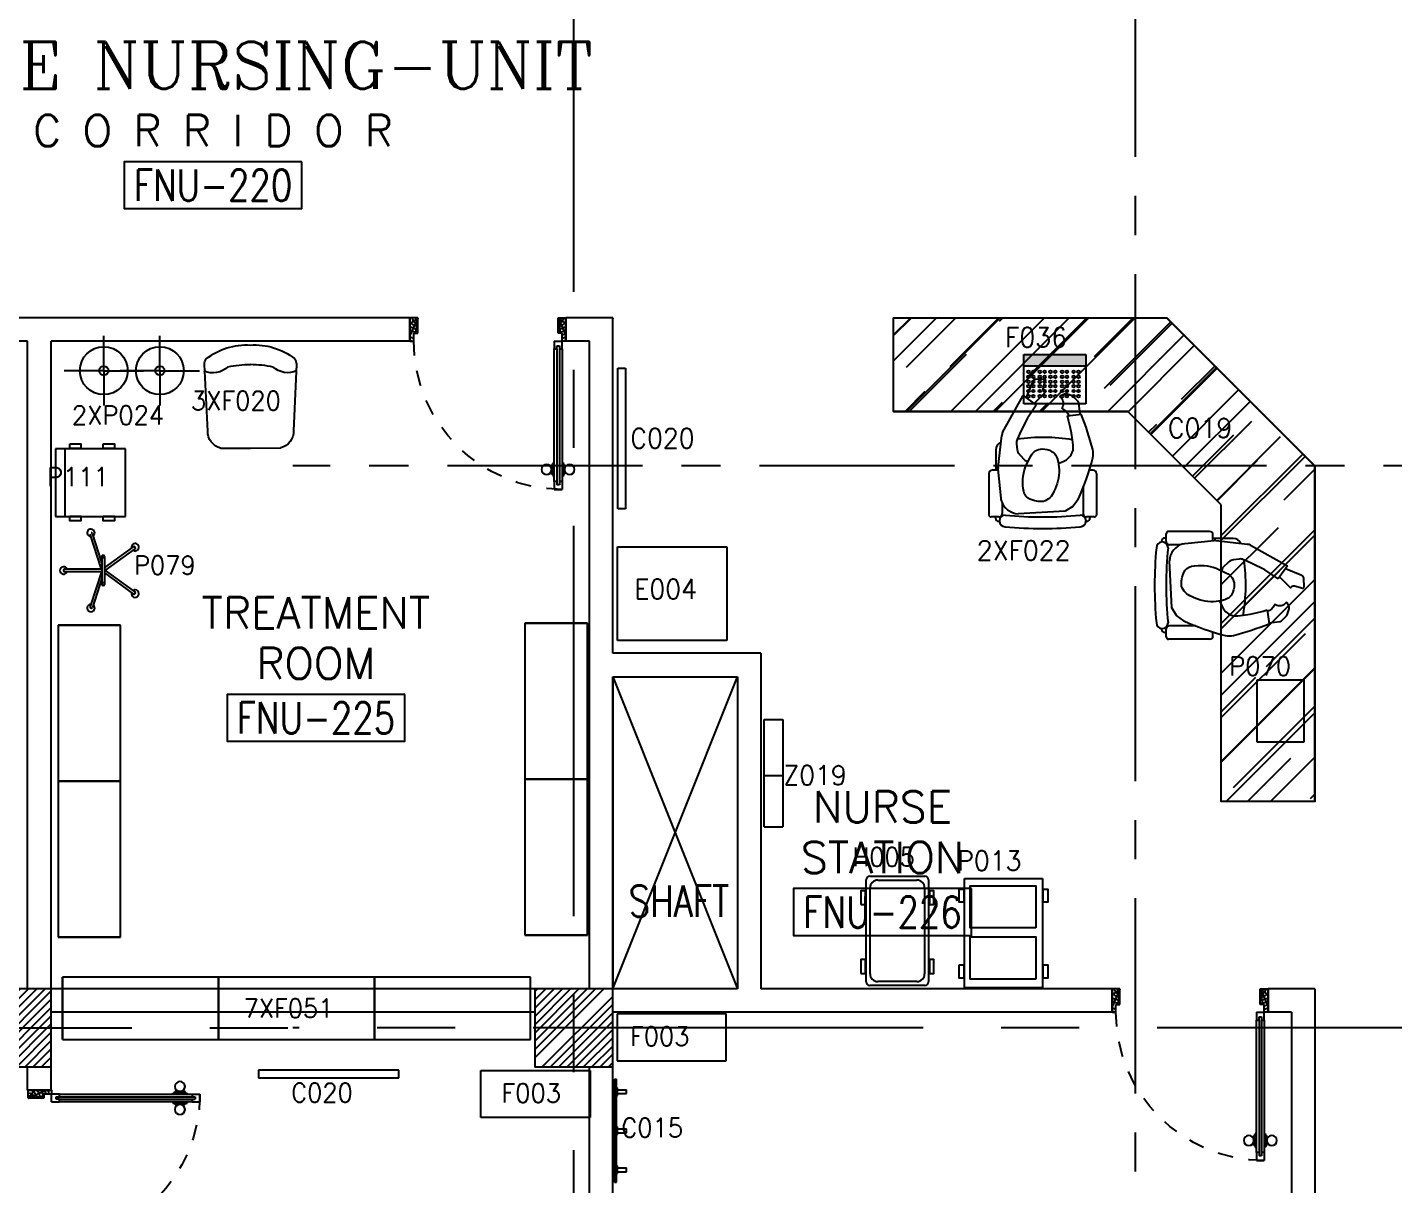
# Model space of a CAD drawing. Extents: x 88852.7 to 88945.7, y 39921.6 to 40001.1.
# Drawn here: x 88875.27 to 88884.02, y 39971.89 to 39979.31 of the extents above; entities that cross this region are included whole.
import ezdxf
from ezdxf.enums import TextEntityAlignment as Align

# ---------------------------------------------------------------- set-up
doc = ezdxf.new("R2010")
doc.units = 0
doc.header["$MEASUREMENT"] = 0
for name, pattern in [('CENTER', [2, 1.25, -0.25, 0.25, -0.25]), ('CENTERX2', [4, 2.5, -0.5, 0.5, -0.5]), ('HIDDEN', [0.375, 0.25, -0.125])]:
    doc.linetypes.add(name, pattern=pattern)
doc.layers.get('0').update_dxf_attribs({"linetype": 'CONTINUOUS'})
for name, color, linetype in [('A-TEXT', 7, 'CONTINUOUS'), ('AXES', 11, 'CENTERX2'), ('AXES1', 11, 'CENTER'), ('COL', 2, 'CONTINUOUS'), ('COUNTER', 3, 'CONTINUOUS'), ('DOOR', 7, 'CONTINUOUS'), ('FIX', 3, 'CONTINUOUS'), ('HAT', 8, 'CONTINUOUS'), ('MEDICAL', 4, 'CONTINUOUS'), ('NON-MEDICAL', 4, 'CONTINUOUS'), ('RM-BOX', 4, 'CONTINUOUS'), ('RM-NAME', 2, 'CONTINUOUS'), ('RM-NO', 2, 'CONTINUOUS'), ('SHAFT', 4, 'CONTINUOUS'), ('WALL', 4, 'CONTINUOUS')]:
    doc.layers.add(name, color=color, linetype=linetype)
doc.styles.add('ROMANC', font='romanc', dxfattribs={"height": 0.1})
doc.styles.add('ROMANS', font='ROMANS.shx', dxfattribs={"width": 0.6})

# ---------------------------------------------------------------- blocks, each defined once
blk = doc.blocks.new('D1000')
at = {"layer": 'DOOR', "color": 7, "linetype": 'ByBlock'}
for p, q in [((0, 0), (-150, 0)), ((-150, 0), (-150, -25)), ((-150, 0), (0, 0)), ((0, -50), (-113.7, 0)), ((0, -50), (-40.1, 0)), ((0, -50), (0, 0)), ((-1050, -25.2), (-1100, -25.2)), ((-1100, -75.2), (-1100, -25.2)), ((-1100, -25.2), (-1100, -75.2)), ((-1050, -75.2), (-1100, -75.2)), ((-1050, -42.2), (-1070, -42.2)), ((-1070, -42.2), (-1070, -58.2)), ((-1050, -58.2), (-1070, -58.2)), ((-1050, -25.2), (-1050, -42.2)), ((-1050, -58.2), (-1050, -75.2)), ((-927.6, -18), (-1017.6, -18)), ((-1017.6, -25.2), (-1017.6, -18)), ((-1017.6, -75.2), (-1017.6, -82.4)), ((-927.6, -82.4), (-1017.6, -82.4)), ((-1005, -9), (-940.2, -9)), ((-1005, -18), (-1005, -9)), ((-1005, -18), (-940.2, -18)), ((-1005, -82.4), (-940.2, -82.4)), ((-1005, -82.4), (-1005, -91.4)), ((-940.2, -18), (-940.2, -9)), ((-940.2, -82.4), (-940.2, -91.4)), ((-927.6, -25.2), (-927.6, -18)), ((-927.6, -75.2), (-927.6, -82.4)), ((-200, -42), (-200, -25)), ((-200, -25), (-150, -25)), ((-180, -42), (-200, -42)), ((-200, -75), (-200, -58)), ((-200, -58), (-180, -58)), ((-150, -75), (-200, -75)), ((-180, -58), (-180, -42)), ((-150, -75), (-150, -25)), ((-150, -25), (-100, -25)), ((-100, -25), (-100, -50)), ((0, -50), (-100, -36.6)), ((-100, -50), (0, -50)), ((-1005, -91.4), (-940.2, -91.4)), ((0, -950), (-113.7, -1000)), ((-100, -975), (-100, -950)), ((0, -950), (-100, -963.4)), ((-100, -950), (0, -950)), ((0, -950), (-40.1, -1000)), ((0, -950), (0, -1000)), ((-150, -975), (-100, -975)), ((-150, -1000), (-150, -975)), ((-150, -1000), (0, -1000)), ((0, -1000), (-150, -1000))]:
    blk.add_line(p, q, dxfattribs=at)
at = {"layer": 'DOOR', "linetype": 'ByBlock'}
for p, q in [((-200, -25), (-1050, -25.2)), ((-200, -42), (-1050, -42.2)), ((-200, -58), (-1050, -58.2)), ((-1050, -75.2), (-200, -75))]:
    blk.add_line(p, q, dxfattribs=at)
at = {"layer": 'DOOR', "color": 7, "linetype": 'ByBlock'}
for centre in [(-972.6, 23.4), (-972.6, -123.7)]:
    blk.add_circle(centre, 32.4, dxfattribs=at)
for centre, radius, start, end in [((0, -50), 134.4, 158.15985, 169.28002), ((0, -50), 74.4, 137.77643, 180), ((0, -50), 54.4, 113.20738, 180), ((0, -50), 154.4, 161.10529, 166.28577), ((0, -50), 114.4, 154.08384, 167.37743), ((0, -50), 94.4, 148.01819, 180), ((0, -50), 34.4, 90, 180), ((0, -50), 14.4, 90, 180), ((0, -950), 94.4, 180, 211.98181), ((0, -950), 74.4, 180, 222.22357), ((0, -950), 54.4, 180, 246.79262), ((0, -950), 34.4, 180, 270), ((0, -950), 14.4, 180, 270), ((0, -950), 154.4, 193.71423, 198.89471), ((0, -950), 134.4, 190.71998, 201.84015)]:
    blk.add_arc(centre, radius, start, end, dxfattribs=at)
at = {"layer": 'DOOR', "linetype": 'HIDDEN', "ltscale": 0.5}
blk.add_arc((-149.4, -24.5), 950.5, 180.04344, 269.96673, dxfattribs=at)
blk = doc.blocks.new('RM1')
at = {"layer": 'RM-BOX'}
blk.add_lwpolyline([(569.9, -200), (-569.9, -200), (-569.9, -500), (569.9, -500)], close=True, dxfattribs=at)
at = {"layer": 'RM-NAME', "style": 'ROMANS'}
for tag, p in [('ROOMNAME1', (0, 323.8)), ('ROOMNAME2', (0, 0))]:
    blk.add_attdef(tag, text='', height=200, dxfattribs=at).set_placement(p, align=Align.MIDDLE)
at = {"layer": 'RM-NO', "style": 'ROMANS', "width": 0.8}
blk.add_attdef('ROOMNO', text='', height=200, dxfattribs=at).set_placement((0, -350), align=Align.MIDDLE)
blk = doc.blocks.new('*X526')
at = {"color": 0}
for p, q in [((196688.6, 162747.4), (197130.9, 163189.7)), ((196688.6, 162800.5), (197077.8, 163189.7)), ((196688.6, 162853.5), (197024.8, 163189.7)), ((196688.6, 162906.5), (196971.8, 163189.7)), ((196688.6, 162959.6), (196918.7, 163189.7)), ((196688.6, 163012.6), (196865.7, 163189.7)), ((196688.6, 163065.6), (196812.7, 163189.7)), ((196688.6, 163118.7), (196759.6, 163189.7)), ((196688.6, 163171.7), (196706.6, 163189.7)), ((196736.9, 162689.7), (197188.6, 163141.4)), ((196790, 162689.7), (197188.6, 163088.3)), ((196843, 162689.7), (197188.6, 163035.3)), ((196896, 162689.7), (197188.6, 162982.3)), ((196949.1, 162689.7), (197188.6, 162929.2)), ((197002.1, 162689.7), (197188.6, 162876.2)), ((197055.1, 162689.7), (197188.6, 162823.2)), ((197108.2, 162689.7), (197188.6, 162770.1)), ((197161.2, 162689.7), (197188.6, 162717.1))]:
    blk.add_line(p, q, dxfattribs=at)
blk = doc.blocks.new('COL50')
at = {"layer": 'COL'}
blk.add_lwpolyline([(-250, 250), (-250, -250), (250, -250), (250, 250)], close=True, dxfattribs=at)
blk = doc.blocks.new('*X520')
at = {"color": 0}
for p, q in [((80579.2, 162727.4), (81041.6, 163189.7)), ((80579.2, 162780.4), (80988.6, 163189.7)), ((80579.2, 162833.4), (80935.5, 163189.7)), ((80579.2, 162886.5), (80882.5, 163189.7)), ((80579.2, 162939.5), (80829.5, 163189.7)), ((80579.2, 162992.5), (80776.4, 163189.7)), ((80579.2, 163045.6), (80723.4, 163189.7)), ((80579.2, 163098.6), (80670.4, 163189.7)), ((80579.2, 163151.6), (80617.3, 163189.7)), ((80594.6, 162689.7), (81079.2, 163174.3)), ((80647.7, 162689.7), (81079.2, 163121.3)), ((80700.7, 162689.7), (81079.2, 163068.3)), ((80753.7, 162689.7), (81079.2, 163015.2)), ((80806.8, 162689.7), (81079.2, 162962.2)), ((80859.8, 162689.7), (81079.2, 162909.2)), ((80912.8, 162689.7), (81079.2, 162856.1)), ((80965.9, 162689.7), (81079.2, 162803.1)), ((81018.9, 162689.7), (81079.2, 162750.1)), ((81071.9, 162689.7), (81079.2, 162697))]:
    blk.add_line(p, q, dxfattribs=at)

msp = doc.modelspace()

# ---------------------------------------------------------------- hatches: boundary and pattern name
at = {"layer": 'COUNTER', "linetype": 'ByBlock'}
h = msp.add_hatch(dxfattribs=at)
h.set_pattern_fill('AR-RROOF', color=11, scale=0.3, angle=45, style=0)
h.paths.add_polyline_path([(88882.9203, 39976.2496), (88882.3203, 39976.8496), (88880.8203, 39976.8496), (88880.8203, 39977.4496), (88882.5688, 39977.4496), (88883.5203, 39976.4981), (88883.5203, 39974.3496), (88882.9203, 39974.3496)])
at = {"layer": 'MEDICAL'}
msp.add_hatch(color=256, dxfattribs=at).paths.add_polyline_path([(88882.0511, 39977.141), (88882.0511, 39977.2146), (88881.6556, 39977.2146), (88881.6556, 39977.141)])

# ---------------------------------------------------------------- linework, layer by layer
at = {"layer": 'AXES'}
for p, q in [((88878.7703, 39921.6153), (88878.7703, 40000.4279)), ((88853.4386, 39972.8996), (88876.9703, 39972.8996)), ((88945.0103, 39972.8996), (88876.9703, 39972.8996))]:
    msp.add_line(p, q, dxfattribs=at)
at = {"layer": 'AXES1'}
for p, q in [((88882.3703, 39928.4796), (88882.3703, 39987.2996)), ((88882.3703, 39928.4796), (88882.3703, 39987.2996)), ((88935.2103, 39976.4996), (88876.9703, 39976.4996))]:
    msp.add_line(p, q, dxfattribs=at)
at = {"layer": 'COUNTER', "linetype": 'ByBlock'}
msp.add_lwpolyline([(88882.9203, 39976.2496), (88882.3203, 39976.8496), (88880.8203, 39976.8496), (88880.8203, 39977.4496), (88882.5688, 39977.4496), (88883.5203, 39976.4981), (88883.5203, 39974.3496), (88882.9203, 39974.3496)], close=True, dxfattribs=at)
at = {"layer": 'FIX'}
msp.add_line((88879.0203, 39977.442), (88879.0278, 39977.4496), dxfattribs=at)
at = {"layer": 'MEDICAL'}
for p, q in [((88875.7586, 39977.1102), (88875.7586, 39977.334)), ((88876.1179, 39977.1102), (88876.1179, 39977.334)), ((88881.6556, 39977.2146), (88882.0511, 39977.2146)), ((88881.6556, 39976.8974), (88881.6556, 39977.2146)), ((88882.0511, 39977.2146), (88882.0511, 39976.8974)), ((88881.6556, 39977.141), (88882.0511, 39977.141)), ((88875.7586, 39977.1102), (88875.5052, 39977.1102)), ((88875.7586, 39977.1102), (88875.7586, 39976.8865)), ((88875.7586, 39977.1102), (88876.012, 39977.1102)), ((88876.1179, 39977.1102), (88875.8645, 39977.1102)), ((88876.1179, 39977.1102), (88876.1179, 39976.8865)), ((88876.1179, 39977.1102), (88876.3713, 39977.1102)), ((88882.0511, 39976.8974), (88881.6556, 39976.8974)), ((88875.4498, 39976.6086), (88875.4498, 39976.1763)), ((88875.8973, 39976.6086), (88875.4498, 39976.6086)), ((88875.5095, 39976.6086), (88875.5095, 39976.1763)), ((88875.8973, 39976.1763), (88875.8973, 39976.6086)), ((88875.4498, 39976.1763), (88875.8973, 39976.1763)), ((88875.7435, 39975.8385), (88875.6706, 39976.0627)), ((88875.7465, 39975.8812), (88875.6859, 39976.0677)), ((88875.7465, 39975.9205), (88875.7465, 39975.7404)), ((88875.7626, 39975.9109), (88875.7465, 39975.9109)), ((88875.7561, 39975.9269), (88875.7529, 39975.9269)), ((88875.7626, 39975.8462), (88875.9495, 39975.982)), ((88875.7626, 39975.9205), (88875.7626, 39975.7404)), ((88875.7682, 39975.8305), (88875.9589, 39975.969)), ((88879.0506, 39975.9817), (88879.7506, 39975.9817)), ((88879.0506, 39975.3817), (88879.0506, 39975.9817)), ((88879.7506, 39975.9817), (88879.7506, 39975.3817)), ((88875.7435, 39975.8385), (88875.5077, 39975.8385)), ((88875.7435, 39975.8224), (88875.5077, 39975.8224)), ((88875.7435, 39975.8224), (88875.6706, 39975.5982)), ((88875.7626, 39975.8147), (88875.9495, 39975.6789)), ((88875.7682, 39975.8305), (88875.9589, 39975.6919)), ((88875.7465, 39975.7797), (88875.6859, 39975.5932)), ((88875.7626, 39975.7501), (88875.7465, 39975.7501)), ((88875.7561, 39975.734), (88875.7529, 39975.734)), ((88879.7506, 39975.3817), (88879.0506, 39975.3817)), ((88883.1499, 39975.1303), (88883.4499, 39975.1303)), ((88883.1499, 39974.7303), (88883.1499, 39975.1303)), ((88883.4499, 39975.1303), (88883.4499, 39974.7303)), ((88879.9898, 39974.1874), (88879.9898, 39974.8759)), ((88879.9898, 39974.8759), (88880.1109, 39974.8759)), ((88880.1109, 39974.8759), (88880.1109, 39974.1874)), ((88883.4499, 39974.7303), (88883.1499, 39974.7303)), ((88879.9898, 39974.5159), (88880.1109, 39974.5159)), ((88879.9898, 39974.1874), (88880.1109, 39974.1874)), ((88880.644, 39973.1939), (88880.644, 39973.8479)), ((88880.667, 39973.8709), (88881.021, 39973.8709)), ((88880.669, 39973.2459), (88880.669, 39973.7959)), ((88880.719, 39973.8459), (88880.969, 39973.8459)), ((88881.019, 39973.7959), (88881.019, 39973.2459)), ((88881.044, 39973.8479), (88881.044, 39973.1939)), ((88881.2742, 39973.1557), (88881.2742, 39973.8557)), ((88881.2742, 39973.8557), (88881.7742, 39973.8557)), ((88881.7742, 39973.8557), (88881.7742, 39973.1557)), ((88880.969, 39973.1959), (88880.719, 39973.1959)), ((88881.021, 39973.1709), (88880.667, 39973.1709)), ((88881.7742, 39973.1557), (88881.2742, 39973.1557))]:
    msp.add_line(p, q, dxfattribs=at)
for points in [[(88875.5405, 39976.6419), (88875.6119, 39976.6419), (88875.6119, 39976.6113), (88875.5405, 39976.6113)], [(88875.7548, 39976.6419), (88875.8262, 39976.6419), (88875.8262, 39976.6113), (88875.7548, 39976.6113)], [(88875.5405, 39976.1779), (88875.6119, 39976.1779), (88875.6119, 39976.1473), (88875.5405, 39976.1473)], [(88875.7548, 39976.1779), (88875.8262, 39976.1779), (88875.8262, 39976.1473), (88875.7548, 39976.1473)], [(88881.7322, 39973.5403), (88881.3102, 39973.5403), (88881.3102, 39973.8097), (88881.7322, 39973.8097)], [(88880.6102, 39973.6894), (88880.6395, 39973.6894), (88880.6395, 39973.7773), (88880.6102, 39973.7773)], [(88881.0492, 39973.6894), (88881.0785, 39973.6894), (88881.0785, 39973.7773), (88881.0492, 39973.7773)], [(88881.2387, 39973.7868), (88881.2387, 39973.7064), (88881.272, 39973.7064), (88881.272, 39973.7868)], [(88881.777, 39973.7868), (88881.777, 39973.7064), (88881.8103, 39973.7064), (88881.8103, 39973.7868)], [(88881.7322, 39973.2122), (88881.3102, 39973.2122), (88881.3102, 39973.4816), (88881.7322, 39973.4816)], [(88880.6102, 39973.2484), (88880.6395, 39973.2484), (88880.6395, 39973.3363), (88880.6102, 39973.3363)], [(88881.0492, 39973.2484), (88881.0785, 39973.2484), (88881.0785, 39973.3363), (88881.0492, 39973.3363)], [(88881.2387, 39973.3008), (88881.2387, 39973.2204), (88881.272, 39973.2204), (88881.272, 39973.3008)], [(88881.777, 39973.3008), (88881.777, 39973.2204), (88881.8103, 39973.2204), (88881.8103, 39973.3008)]]:
    msp.add_lwpolyline(points, close=True, dxfattribs=at)
for centre, radius in [((88875.7586, 39977.1102), 0.1535), ((88876.1179, 39977.1102), 0.1535), ((88875.7586, 39977.1102), 0.0298), ((88876.1179, 39977.1102), 0.0298), ((88881.6847, 39977.1036), 0.00831), ((88881.6847, 39977.0704), 0.00831), ((88881.6847, 39977.0395), 0.00831), ((88881.7156, 39977.1036), 0.00831), ((88881.7156, 39977.0704), 0.00831), ((88881.7156, 39977.0395), 0.00831), ((88881.7572, 39977.1036), 0.00831), ((88881.7572, 39977.0704), 0.00831), ((88881.7572, 39977.0395), 0.00831), ((88881.788, 39977.1036), 0.00831), ((88881.788, 39977.0704), 0.00831), ((88881.788, 39977.0395), 0.00831), ((88881.826, 39977.1036), 0.00831), ((88881.826, 39977.0704), 0.00831), ((88881.826, 39977.0395), 0.00831), ((88881.8569, 39977.1036), 0.00831), ((88881.8569, 39977.0704), 0.00831), ((88881.8569, 39977.0395), 0.00831), ((88881.9009, 39977.1036), 0.00831), ((88881.9009, 39977.0704), 0.00831), ((88881.9009, 39977.0395), 0.00831), ((88881.9317, 39977.1036), 0.00831), ((88881.9317, 39977.0704), 0.00831), ((88881.9317, 39977.0395), 0.00831), ((88881.9745, 39977.1036), 0.00831), ((88881.9745, 39977.0704), 0.00831), ((88881.9745, 39977.0395), 0.00831), ((88882.0054, 39977.1036), 0.00831), ((88882.0054, 39977.0704), 0.00831), ((88882.0054, 39977.0395), 0.00831), ((88881.6847, 39977.011), 0.00831), ((88881.6847, 39976.9802), 0.00831), ((88881.6847, 39976.947), 0.00831), ((88881.7156, 39977.011), 0.00831), ((88881.7156, 39976.9802), 0.00831), ((88881.7156, 39976.947), 0.00831), ((88881.7572, 39977.011), 0.00831), ((88881.7572, 39976.9802), 0.00831), ((88881.7572, 39976.947), 0.00831), ((88881.788, 39977.011), 0.00831), ((88881.788, 39976.9802), 0.00831), ((88881.788, 39976.947), 0.00831), ((88881.826, 39977.011), 0.00831), ((88881.826, 39976.9802), 0.00831), ((88881.826, 39976.947), 0.00831), ((88881.8569, 39977.011), 0.00831), ((88881.8569, 39976.9802), 0.00831), ((88881.8569, 39976.947), 0.00831), ((88881.9009, 39977.011), 0.00831), ((88881.9009, 39976.9802), 0.00831), ((88881.9009, 39976.947), 0.00831), ((88881.9317, 39977.011), 0.00831), ((88881.9317, 39976.9802), 0.00831), ((88881.9317, 39976.947), 0.00831), ((88881.9745, 39977.011), 0.00831), ((88881.9745, 39976.9802), 0.00831), ((88881.9745, 39976.947), 0.00831), ((88882.0054, 39977.011), 0.00831), ((88882.0054, 39976.9802), 0.00831), ((88882.0054, 39976.947), 0.00831)]:
    msp.add_circle(centre, radius, dxfattribs=at)
for centre, radius, start, end in [((88875.6763, 39976.0713), 0.0241, 307.47122, 268.52878), ((88875.6798, 39976.0657), 0.00643, 18, 107.62673), ((88875.9594, 39975.9793), 0.0241, 235.47122, 196.52878), ((88875.7529, 39975.9205), 0.00643, 90, 180), ((88875.7561, 39975.9205), 0.00643, 0, 90), ((88875.9533, 39975.9768), 0.00643, 36.37327, 126), ((88875.7545, 39975.8305), 0.2533, 35.62673, 36.37327), ((88875.9552, 39975.9742), 0.00643, 306, 35.62673), ((88875.5013, 39975.8305), 0.0241, 19.47122, 340.52878), ((88875.5077, 39975.8321), 0.00643, 90, 179.62673), ((88875.7545, 39975.8305), 0.2533, 179.62673, 180.37327), ((88875.5077, 39975.8289), 0.00643, 180.37327, 270), ((88875.7529, 39975.7404), 0.00643, 180, 270), ((88875.7561, 39975.7404), 0.00643, 270, 0), ((88875.9594, 39975.6816), 0.0241, 163.47122, 124.52878), ((88875.9533, 39975.6841), 0.00643, 234, 323.62673), ((88875.7545, 39975.8305), 0.2533, 323.62673, 324.37327), ((88875.9552, 39975.6867), 0.00643, 324.37327, 54), ((88875.6763, 39975.5896), 0.0241, 91.47122, 52.52878), ((88875.6767, 39975.5962), 0.00643, 162, 251.62673), ((88875.7545, 39975.8305), 0.2533, 251.62673, 252.37327), ((88875.6798, 39975.5952), 0.00643, 252.37327, 342), ((88880.667, 39973.8479), 0.023, 90, 180), ((88880.719, 39973.7959), 0.05, 90, 180), ((88880.969, 39973.7959), 0.05, 0, 90), ((88881.021, 39973.8479), 0.023, 0, 90), ((88880.667, 39973.1939), 0.023, 180, 270), ((88880.719, 39973.2459), 0.05, 180, 270), ((88880.969, 39973.2459), 0.05, 270, 0), ((88881.021, 39973.1939), 0.023, 270, 0)]:
    msp.add_arc(centre, radius, start, end, dxfattribs=at)
at = {"layer": 'NON-MEDICAL'}
for p, q in [((88880.8203, 39976.8496), (88880.8203, 39977.4496)), ((88880.8203, 39977.4496), (88882.5703, 39977.4496)), ((88883.5203, 39976.4996), (88882.5703, 39977.4496)), ((88879.0524, 39976.2253), (88879.0524, 39977.1253)), ((88879.0524, 39977.1253), (88879.1024, 39977.1253)), ((88879.1024, 39977.1253), (88879.1024, 39976.2253)), ((88881.5191, 39976.7139), (88881.65, 39976.9515)), ((88881.65, 39976.9515), (88881.7343, 39976.8901)), ((88881.7343, 39976.8901), (88881.6774, 39976.805)), ((88880.8203, 39976.8496), (88882.3203, 39976.8496)), ((88881.6774, 39976.805), (88881.6352, 39976.7223)), ((88881.9336, 39976.8204), (88882.023, 39976.8323)), ((88881.9405, 39976.7941), (88881.9336, 39976.8204)), ((88881.9519, 39976.7496), (88881.9405, 39976.7941)), ((88882.9203, 39976.2496), (88882.3203, 39976.8496)), ((88881.4895, 39976.4913), (88881.5128, 39976.6943)), ((88881.6352, 39976.7223), (88881.6116, 39976.6703)), ((88881.9596, 39976.7105), (88881.9519, 39976.7496)), ((88881.9664, 39976.6668), (88881.9596, 39976.7105)), ((88881.4748, 39976.6032), (88881.4748, 39976.4729)), ((88881.6073, 39976.6412), (88881.6124, 39976.6039)), ((88881.9702, 39976.6331), (88881.9664, 39976.6668)), ((88881.9706, 39976.6306), (88881.9702, 39976.6331)), ((88881.6259, 39976.5751), (88881.6641, 39976.5337)), ((88881.6641, 39976.5337), (88881.6817, 39976.5279)), ((88881.8758, 39976.5148), (88881.9077, 39976.5291)), ((88881.9077, 39976.5291), (88881.9284, 39976.5398)), ((88881.9284, 39976.5398), (88881.9453, 39976.5559)), ((88881.4303, 39976.4516), (88881.4303, 39976.1875)), ((88881.4901, 39976.4729), (88881.4515, 39976.4729)), ((88881.5086, 39976.293), (88881.4894, 39976.4798)), ((88882.0996, 39976.4729), (88882.0747, 39976.4729)), ((88882.1209, 39976.4516), (88882.1209, 39976.1875)), ((88883.5203, 39974.3496), (88883.5203, 39976.4996)), ((88882.0359, 39976.3618), (88882.0359, 39976.1942)), ((88881.5101, 39976.2811), (88881.5086, 39976.293)), ((88881.5153, 39976.2658), (88881.5153, 39976.1942)), ((88882.0039, 39976.2857), (88881.9679, 39976.2398)), ((88882.9203, 39974.3496), (88882.9203, 39976.2496)), ((88879.1024, 39976.2253), (88879.0524, 39976.2253)), ((88881.4941, 39976.173), (88881.4448, 39976.173)), ((88881.4728, 39976.173), (88881.4728, 39976.1653)), ((88881.9203, 39976.2099), (88881.6183, 39976.1935)), ((88881.9679, 39976.2398), (88881.9203, 39976.2099)), ((88882.1064, 39976.173), (88882.057, 39976.173)), ((88882.0784, 39976.173), (88882.0784, 39976.1653)), ((88881.4982, 39976.1434), (88881.4946, 39976.1434)), ((88882.0566, 39976.1434), (88882.053, 39976.1434)), ((88882.8456, 39976.0803), (88882.5815, 39976.0803)), ((88882.5375, 39976.0123), (88882.5375, 39976.016)), ((88882.567, 39976.0378), (88882.5593, 39976.0378)), ((88882.567, 39976.0164), (88882.567, 39976.0658)), ((88882.6598, 39975.9953), (88882.5882, 39975.9953)), ((88882.6751, 39976.0004), (88882.687, 39976.0019)), ((88882.687, 39976.0019), (88882.8738, 39976.0211)), ((88882.8669, 39976.0204), (88882.8669, 39976.059)), ((88882.9973, 39976.0358), (88882.8669, 39976.0358)), ((88882.8853, 39976.0211), (88883.0883, 39975.9977)), ((88883.1079, 39975.9914), (88883.3455, 39975.8606)), ((88883.0352, 39975.9032), (88882.9979, 39975.8981)), ((88883.1163, 39975.8753), (88883.0643, 39975.8989)), ((88882.6039, 39975.5902), (88882.5875, 39975.8922)), ((88882.9277, 39975.8465), (88882.9219, 39975.8288)), ((88882.9691, 39975.8846), (88882.9277, 39975.8465)), ((88883.1991, 39975.8331), (88883.1163, 39975.8753)), ((88883.2841, 39975.7763), (88883.1991, 39975.8331)), ((88883.3455, 39975.8606), (88883.2841, 39975.7763)), ((88882.9088, 39975.6347), (88882.9231, 39975.6028)), ((88882.6338, 39975.5426), (88882.6039, 39975.5902)), ((88882.9231, 39975.6028), (88882.9338, 39975.5821)), ((88882.9338, 39975.5821), (88882.9499, 39975.5652)), ((88883.0608, 39975.5441), (88883.1045, 39975.551)), ((88883.1045, 39975.551), (88883.1436, 39975.5586)), ((88883.1436, 39975.5586), (88883.1881, 39975.5701)), ((88883.1881, 39975.5701), (88883.2144, 39975.5769)), ((88883.2144, 39975.5769), (88883.2263, 39975.4875)), ((88875.4665, 39975.4801), (88875.4665, 39974.4801)), ((88875.4665, 39975.4801), (88875.8665, 39975.4801)), ((88875.8665, 39975.4801), (88875.4665, 39975.4801)), ((88875.8665, 39974.4801), (88875.8665, 39975.4801)), ((88878.4579, 39975.4926), (88878.4579, 39974.4926)), ((88878.4579, 39975.4926), (88878.8579, 39975.4926)), ((88878.8579, 39975.4926), (88878.4579, 39975.4926)), ((88878.8579, 39974.4926), (88878.8579, 39975.4926)), ((88882.7558, 39975.4746), (88882.5882, 39975.4746)), ((88882.6798, 39975.5066), (88882.6338, 39975.5426)), ((88883.0246, 39975.5399), (88883.0271, 39975.5403)), ((88883.0271, 39975.5403), (88883.0608, 39975.5441)), ((88882.5375, 39975.4539), (88882.5375, 39975.4576)), ((88882.567, 39975.4321), (88882.5593, 39975.4321)), ((88882.567, 39975.4041), (88882.567, 39975.4535)), ((88882.8456, 39975.3896), (88882.5815, 39975.3896)), ((88882.8669, 39975.4109), (88882.8669, 39975.4359)), ((88875.4665, 39974.4801), (88875.4665, 39973.4801)), ((88875.4665, 39974.4801), (88875.8665, 39974.4801)), ((88875.8665, 39974.4801), (88875.4665, 39974.4801)), ((88875.8665, 39973.4801), (88875.8665, 39974.4801)), ((88878.4579, 39974.4926), (88878.4579, 39973.4926)), ((88878.4579, 39974.4926), (88878.8579, 39974.4926)), ((88878.8579, 39974.4926), (88878.4579, 39974.4926)), ((88878.8579, 39973.4926), (88878.8579, 39974.4926)), ((88883.5203, 39974.3496), (88882.9203, 39974.3496)), ((88875.8665, 39973.4801), (88875.4665, 39973.4801)), ((88875.4665, 39973.4801), (88875.8665, 39973.4801)), ((88878.8579, 39973.4926), (88878.4579, 39973.4926)), ((88878.4579, 39973.4926), (88878.8579, 39973.4926)), ((88876.4929, 39973.225), (88875.4929, 39973.225)), ((88875.4929, 39972.825), (88875.4929, 39973.225)), ((88875.4929, 39973.225), (88875.4929, 39972.825)), ((88877.4929, 39973.225), (88876.4929, 39973.225)), ((88876.4929, 39972.825), (88876.4929, 39973.225)), ((88876.4929, 39973.225), (88876.4929, 39972.825)), ((88877.4929, 39973.225), (88877.4929, 39972.825)), ((88877.4929, 39972.825), (88877.4929, 39973.225)), ((88878.4929, 39973.225), (88877.4929, 39973.225)), ((88878.4929, 39972.825), (88878.4929, 39973.225)), ((88879.0481, 39972.989), (88879.0481, 39972.689)), ((88879.7481, 39972.989), (88879.0481, 39972.989)), ((88879.7481, 39972.689), (88879.7481, 39972.989)), ((88875.4929, 39972.825), (88876.4929, 39972.825)), ((88876.4929, 39972.825), (88877.4929, 39972.825)), ((88877.4929, 39972.825), (88878.4929, 39972.825)), ((88879.0481, 39972.689), (88879.7481, 39972.689)), ((88876.7495, 39972.6281), (88876.7495, 39972.5781)), ((88877.6495, 39972.6281), (88876.7495, 39972.6281)), ((88876.7495, 39972.5781), (88877.6495, 39972.5781)), ((88877.6495, 39972.5781), (88877.6495, 39972.6281)), ((88878.1758, 39972.3251), (88878.1758, 39972.6251)), ((88878.1758, 39972.6251), (88878.8758, 39972.6251)), ((88878.8758, 39972.6251), (88878.8758, 39972.3251)), ((88879.0324, 39972.5706), (88879.0451, 39972.5706)), ((88879.0324, 39971.9102), (88879.0324, 39972.5706)), ((88879.0451, 39971.9102), (88879.0451, 39972.5706)), ((88879.0451, 39972.5154), (88879.0501, 39972.5154)), ((88879.0501, 39972.4654), (88879.0501, 39972.5154)), ((88879.0501, 39972.5031), (88879.1086, 39972.5031)), ((88879.1086, 39972.4777), (88879.1086, 39972.5031)), ((88879.0451, 39972.4654), (88879.0501, 39972.4654)), ((88879.0501, 39972.4777), (88879.1086, 39972.4777)), ((88878.8758, 39972.3251), (88878.1758, 39972.3251)), ((88879.0451, 39972.2654), (88879.0501, 39972.2654)), ((88879.0501, 39972.2154), (88879.0501, 39972.2654)), ((88879.0501, 39972.2531), (88879.1086, 39972.2531)), ((88879.0501, 39972.2277), (88879.1086, 39972.2277)), ((88879.1086, 39972.2277), (88879.1086, 39972.2531)), ((88879.0451, 39972.2154), (88879.0501, 39972.2154)), ((88879.0451, 39972.0154), (88879.0501, 39972.0154)), ((88879.0451, 39971.9654), (88879.0501, 39971.9654)), ((88879.0501, 39971.9654), (88879.0501, 39972.0154)), ((88879.0501, 39972.0031), (88879.1086, 39972.0031)), ((88879.0501, 39971.9777), (88879.1086, 39971.9777)), ((88879.1086, 39971.9777), (88879.1086, 39972.0031)), ((88879.0324, 39971.9102), (88879.0451, 39971.9102))]:
    msp.add_line(p, q, dxfattribs=at)
at = {"layer": 'NON-MEDICAL', "extrusion": (0, 0, -1)}
for p, q in [((88876.4244, 39976.7236), (88876.4031, 39977.1508)), ((88876.9928, 39977.1528), (88876.9744, 39976.7255)), ((88876.5073, 39976.6139), (88876.6998, 39976.6146)), ((88876.6998, 39976.6146), (88876.8923, 39976.6152))]:
    msp.add_line(p, q, dxfattribs=at)
at = {"layer": 'NON-MEDICAL'}
for points in [[(88881.722, 39976.8995), (88881.7874, 39976.9661, 0.445833), (88881.7868, 39976.9752), (88881.785, 39976.9766, -0.30427), (88881.7788, 39976.9961), (88881.7939, 39977.0485, 0.509983), (88881.7878, 39977.0563), (88881.7295, 39977.0542, 0.292523), (88881.7132, 39977.043), (88881.6691, 39976.9379)], [(88882.0158, 39976.8315), (88882.0072, 39976.9027, 0.166504), (88882.0027, 39976.912), (88881.9708, 39976.9442, 0.116666), (88881.9646, 39976.9481), (88881.9267, 39976.9609, 0.181583), (88881.9155, 39976.9605), (88881.8897, 39976.9498, 0.566275), (88881.8884, 39976.9408, -0.372711), (88881.8999, 39976.8733, 0.458371), (88881.9024, 39976.8657, -0.210622), (88881.9441, 39976.8218)], [(88881.881, 39976.4768, -0.128062), (88881.848, 39976.3358, -0.215717), (88881.7804, 39976.2714), (88881.7475, 39976.2722), (88881.7245, 39976.276), (88881.693, 39976.286, -0.242433), (88881.654, 39976.3351, -0.136513), (88881.6663, 39976.4939), (88881.6973, 39976.5598, -0.297129), (88881.7727, 39976.609, -0.138986), (88881.8326, 39976.5934, -0.105167), (88881.8584, 39976.5705), (88881.8691, 39976.5498), (88881.8745, 39976.5252), (88881.8806, 39976.4769)], [(88882.8708, 39975.6295, -0.128062), (88882.7298, 39975.6626, -0.215717), (88882.6654, 39975.7301), (88882.6662, 39975.7631), (88882.6701, 39975.7861), (88882.68, 39975.8175, -0.242433), (88882.7292, 39975.8566, -0.136513), (88882.8879, 39975.8442), (88882.9538, 39975.8132, -0.297129), (88883.003, 39975.7379, -0.138986), (88882.9874, 39975.6779, -0.105167), (88882.9645, 39975.6521), (88882.9438, 39975.6414), (88882.9192, 39975.636), (88882.8709, 39975.6299)], [(88883.2935, 39975.7885), (88883.3601, 39975.7231, 0.445833), (88883.3692, 39975.7237), (88883.3706, 39975.7255, -0.30427), (88883.3901, 39975.7317), (88883.4425, 39975.7167, 0.509983), (88883.4503, 39975.7228), (88883.4482, 39975.781, 0.292523), (88883.437, 39975.7973), (88883.3319, 39975.8414)], [(88883.2255, 39975.4947), (88883.2967, 39975.5034, 0.166504), (88883.306, 39975.5079), (88883.3382, 39975.5397, 0.116666), (88883.3421, 39975.5459), (88883.3549, 39975.5838, 0.181583), (88883.3545, 39975.595), (88883.3438, 39975.6208, 0.566275), (88883.3348, 39975.6221, -0.372711), (88883.2674, 39975.6106, 0.458371), (88883.2597, 39975.6081, -0.210622), (88883.2158, 39975.5664)]]:
    msp.add_lwpolyline(points, format="xyb", dxfattribs=at)
at = {"layer": 'NON-MEDICAL', "extrusion": (0, 0, -1)}
for centre, radius, start, end in [((-88876.6738, 39976.856), 0.4193, 51.85124, 93.24743), ((-88876.7242, 39976.8562), 0.4193, 86.36093, 127.75712), ((-88876.4582, 39977.2335), 0.1376, 225.83657, 294.72766), ((-88876.4549, 39977.1528), 0.0519, 357.71636, 39.34386), ((-88876.7105, 39976.3869), 0.7641, 78.18141, 89.06074), ((-88876.6907, 39976.3869), 0.7641, 90.54762, 101.42695), ((-88876.9372, 39977.2351), 0.1376, 244.8807, 313.77179), ((-88876.941, 39977.1545), 0.0519, 140.2645, 181.892), ((-88876.5343, 39976.7205), 0.1099, 284.204, 1.66456), ((-88876.8646, 39976.7216), 0.1099, 177.9438, 255.40436)]:
    msp.add_arc(centre, radius, start, end, dxfattribs=at)
at = {"layer": 'NON-MEDICAL'}
for centre, radius, start, end in [((88879.8368, 39976.0017), 2.3386, 14.943, 20.80249), ((88881.5656, 39976.6883), 0.0531, 151.15891, 173.43344), ((88881.527, 39976.6032), 0.0523, 111.40875, 180), ((88881.66, 39976.6483), 0.0531, 155.5623, 187.75503), ((88881.7756, 39975.5467), 1.1363, 80.33141, 98.27601), ((88881.665, 39976.6111), 0.0531, 187.75503, 222.61873), ((88881.8867, 39976.6174), 0.085, 313.62382, 8.92866), ((88881.9937, 39976.5774), 0.1063, 345.70768, 14.943), ((88880.5246, 39976.9516), 1.6223, 335.76561, 345.70768), ((88881.4515, 39976.4516), 0.0213, 90, 180), ((88881.5422, 39976.4852), 0.0531, 173.43344, 185.86997), ((88882.0996, 39976.4516), 0.0213, 0, 90), ((88881.6238, 39976.3109), 0.1176, 194.70655, 267.32506), ((88881.4448, 39976.1875), 0.0145, 180, 270), ((88881.4946, 39976.1653), 0.0218, 180, 270), ((88881.4941, 39976.1942), 0.0211, 270, 0), ((88881.5353, 39976.1477), 0.0374, 90, 270), ((88881.7756, 39978.5822), 2.4092, 264.2765, 275.7235), ((88882.0158, 39976.1477), 0.0374, 270, 90), ((88882.057, 39976.1942), 0.0211, 180, 270), ((88882.0566, 39976.1653), 0.0218, 270, 0), ((88882.1064, 39976.1875), 0.0145, 270, 0), ((88881.7756, 39978.582), 2.4833, 264.44787, 275.55213), ((88882.5815, 39976.0658), 0.0145, 90, 180), ((88882.8456, 39976.059), 0.0213, 0, 90), ((88882.5417, 39975.9752), 0.0374, 0, 180), ((88882.5593, 39976.016), 0.0218, 90, 180), ((88882.5882, 39976.0164), 0.0211, 180, 270), ((88882.7049, 39975.8867), 0.1176, 104.70655, 177.32506), ((88882.8792, 39975.9683), 0.0531, 83.43344, 95.86997), ((88882.9973, 39975.9835), 0.0523, 21.40875, 90), ((88883.0823, 39975.9449), 0.0531, 61.15891, 83.43344), ((88884.976, 39975.735), 2.4833, 174.44787, 185.55213), ((88884.9762, 39975.735), 2.4092, 174.2765, 185.7235), ((88883.0051, 39975.8455), 0.0531, 97.75503, 132.61873), ((88883.0423, 39975.8506), 0.0531, 65.5623, 97.75503), ((88881.9407, 39975.735), 1.1363, 350.33141, 8.27601), ((88883.0114, 39975.6239), 0.085, 223.62382, 278.92866), ((88882.5417, 39975.4947), 0.0374, 180, 0), ((88882.5882, 39975.4535), 0.0211, 90, 180), ((88883.3457, 39976.9859), 1.6223, 245.76561, 255.70768), ((88882.3958, 39977.6737), 2.3386, 284.943, 290.80249), ((88882.5593, 39975.4539), 0.0218, 180, 270), ((88882.5815, 39975.4041), 0.0145, 180, 270), ((88882.8456, 39975.4109), 0.0213, 270, 0), ((88882.9714, 39975.5168), 0.1063, 255.70768, 284.943)]:
    msp.add_arc(centre, radius, start, end, dxfattribs=at)
at = {"layer": 'SHAFT'}
for p, q in [((88879.0203, 39975.1496), (88879.8203, 39973.1496)), ((88879.0203, 39973.1496), (88879.8203, 39975.1496))]:
    msp.add_line(p, q, dxfattribs=at)
at = {"layer": 'WALL', "linetype": 'ByBlock'}
for p, q in [((88877.7203, 39977.4496), (88875.1203, 39977.4496)), ((88879.0203, 39977.4496), (88878.7203, 39977.4496)), ((88875.2703, 39977.2996), (88875.1203, 39977.2996)), ((88877.7203, 39977.2996), (88875.4203, 39977.2996)), ((88878.8703, 39977.2996), (88878.7203, 39977.2996)), ((88878.5203, 39973.1496), (88875.4203, 39973.1496)), ((88882.2203, 39973.1496), (88879.9703, 39973.1496)), ((88882.2203, 39972.9996), (88882.2203, 39973.1496)), ((88883.2203, 39972.9996), (88883.2203, 39973.1496)), ((88883.5203, 39973.1496), (88883.2203, 39973.1496)), ((88878.5203, 39972.9996), (88875.4203, 39972.9996)), ((88882.2203, 39972.9996), (88879.0203, 39972.9996)), ((88883.3703, 39972.9996), (88883.2203, 39972.9996)), ((88875.4203, 39972.4996), (88875.2703, 39972.4996)), ((88875.4203, 39972.4996), (88875.2703, 39972.4996))]:
    msp.add_line(p, q, dxfattribs=at)
at = {"layer": 'WALL'}
for p, q in [((88877.7203, 39977.2996), (88877.7203, 39977.4496)), ((88877.7203, 39977.2996), (88877.7203, 39977.4496)), ((88878.7203, 39977.2996), (88878.7203, 39977.4496)), ((88878.7203, 39977.2996), (88878.7203, 39977.4496)), ((88879.0203, 39975.2996), (88879.0203, 39977.4496)), ((88875.2703, 39973.1496), (88875.2703, 39977.2996)), ((88875.2703, 39973.1496), (88875.2703, 39977.2996)), ((88875.4203, 39972.4996), (88875.4203, 39977.2996)), ((88878.8703, 39973.1496), (88878.8703, 39977.2996)), ((88878.8703, 39973.1496), (88878.8703, 39977.2996)), ((88879.9703, 39975.2996), (88879.0203, 39975.2996)), ((88879.9703, 39975.2996), (88879.9703, 39973.1496)), ((88879.0203, 39975.1496), (88879.8203, 39975.1496)), ((88879.0203, 39975.1496), (88879.0203, 39973.1496)), ((88879.0203, 39968.4996), (88879.0203, 39975.1496)), ((88879.8203, 39975.1496), (88879.8203, 39973.1496)), ((88879.8203, 39973.1496), (88879.0203, 39973.1496)), ((88879.0203, 39972.9996), (88879.0203, 39973.1496)), ((88883.5203, 39973.1496), (88883.5203, 39968.3496)), ((88883.3703, 39972.9996), (88883.3703, 39968.4996)), ((88875.2703, 39972.4996), (88875.2703, 39972.6496)), ((88878.8703, 39968.4996), (88878.8703, 39972.6496))]:
    msp.add_line(p, q, dxfattribs=at)

# ---------------------------------------------------------------- block references
at = {"layer": 'COL', "xscale": 0.001000000003841706, "yscale": 0.000999999996565748, "zscale": 0.001}
for p in [(88875.1703, 39972.8996), (88878.7703, 39972.8996)]:
    msp.add_blockref('COL50', p, dxfattribs=at)
at = {"layer": 'DOOR', "color": 0, "linetype": 'Continuous', "xscale": -0.000999999996565748, "yscale": 0.000999999996565748, "zscale": 0.001, "rotation": 270}
for p in [(88878.7203, 39977.4496), (88883.2203, 39973.1496)]:
    msp.add_blockref('D1000', p, dxfattribs=at)
at = {"layer": 'DOOR', "color": 0, "linetype": 'Continuous', "xscale": -0.001000000003841706, "yscale": 0.000999999996565748, "zscale": 0.001}
msp.add_blockref('D1000', (88875.2742, 39972.4996), dxfattribs=at)
at = {"layer": 'HAT', "xscale": 0.001000000003841706, "yscale": 0.000999999996565748, "zscale": 0.001}
for name, p in [('*X520', (88794.341, 39809.9598)), ('*X526', (88681.8317, 39809.9598))]:
    msp.add_blockref(name, p, dxfattribs=at)
at = {"layer": 'RM-NO', "xscale": 0.001000000003841706, "yscale": 0.000999999996565748, "zscale": 0.001}
for p, values in [((88876.4587, 39978.6486), {'ROOMNO': 'FNU-220', 'ROOMNAME2': 'C O R R I D O R'}), ((88877.1182, 39975.2353), {'ROOMNO': 'FNU-225', 'ROOMNAME2': 'ROOM', 'ROOMNAME1': 'TREATMENT'}), ((88880.7492, 39973.9912), {'ROOMNO': 'FNU-226', 'ROOMNAME2': 'STATION', 'ROOMNAME1': 'NURSE'})]:
    msp.add_blockref('RM1', p, dxfattribs=at).add_auto_attribs(values)

# ---------------------------------------------------------------- texts
at = {"layer": 'A-TEXT', "color": 7, "ltscale": 400, "style": 'ROMANS', "width": 0.95}
for s, height, p in [('F036', 0.125, (88881.5347, 39977.2613)), ('3XF020', 0.12, (88876.3169, 39976.8582)), ('2XP024', 0.12, (88875.554, 39976.7649)), ('C019', 0.125, (88882.5778, 39976.6807)), ('C020', 0.125, (88879.1327, 39976.6146)), ('P111', 0.12, (88875.3945, 39976.3694)), ('2XF022', 0.125, (88881.3534, 39975.8958)), ('P079', 0.12, (88875.9519, 39975.804)), ('E004', 0.125, (88879.1582, 39975.6484)), ('P070', 0.12, (88882.971, 39975.1569)), ('Z019', 0.125, (88880.1132, 39974.4555)), ('H005', 0.12, (88880.5559, 39973.9347)), ('P013', 0.125, (88881.2275, 39973.908)), ('7XF051', 0.12, (88876.654, 39972.965)), ('F003', 0.12, (88879.1308, 39972.7851)), ('C020', 0.12, (88876.9587, 39972.4241)), ('F003', 0.12, (88878.3077, 39972.4213)), ('C015', 0.12, (88879.0751, 39972.1997))]:
    msp.add_text(s, height=height, dxfattribs=at).set_placement(p)
at = {"layer": 'RM-NAME', "style": 'ROMANS', "width": 0.8}
msp.add_text('SHAFT', height=0.2, dxfattribs=at).set_placement((88879.4447, 39973.7114), align=Align.MIDDLE)
at = {"layer": 'RM-NO', "color": 2, "style": 'ROMANC'}
msp.add_text('FEMALE NURSING-UNIT', height=0.3, dxfattribs=at).set_placement((88876.3874, 39979.0672), align=Align.MIDDLE)

doc.saveas('drawing.dxf')
